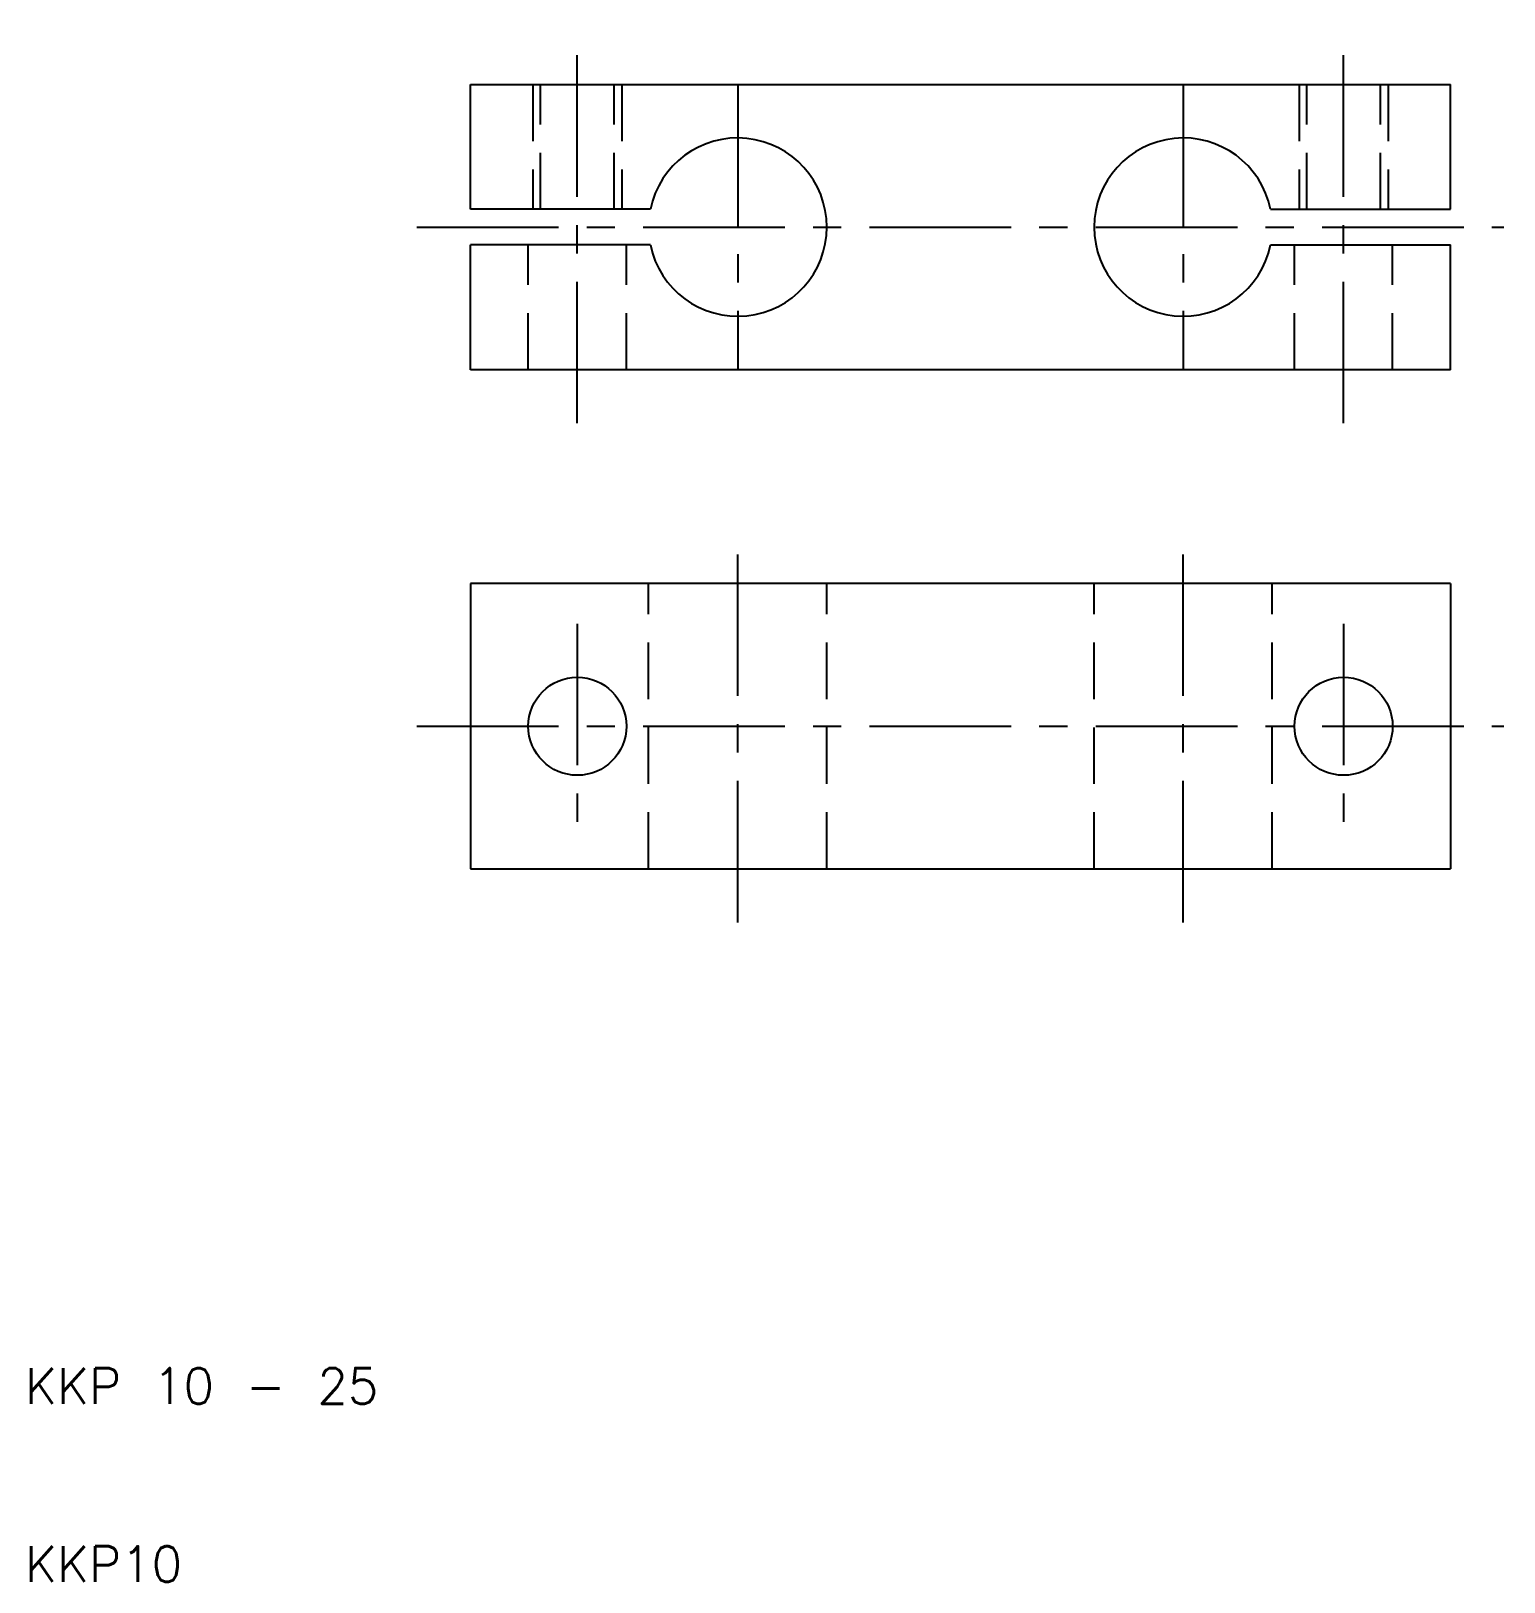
# Model space of a CAD drawing. Extents: x 10.3 to 93, y 10 to 97.
import ezdxf

# ---------------------------------------------------------------- set-up
doc = ezdxf.new("R2010")
doc.units = 0
doc.header["$LTSCALE"] = 0.25
doc.linetypes.add('CENTER', pattern=[50.8, 31.75, -6.35, 6.35, -6.35])
doc.linetypes.add('DASHED', pattern=[19.05, 12.7, -6.35])
doc.layers.get('0').update_dxf_attribs({"linetype": 'CONTINUOUS'})
doc.layers.add('CENTER', color=1, linetype='CENTER')
doc.styles.get("Standard").update_dxf_attribs({"font": 'txt.shx', "bigfont": 'extfont.shx'})

msp = doc.modelspace()

# ---------------------------------------------------------------- linework, layer by layer
for p, q in [((35, 94), (90, 94)), ((35, 87), (35, 94)), ((90, 87), (90, 94)), ((45.101, 87), (35, 87)), ((79.899, 87), (90, 87)), ((35, 78), (35, 85)), ((45.101, 85), (35, 85)), ((79.899, 85), (90, 85)), ((90, 78), (90, 85)), ((90, 78), (35, 78)), ((90, 66), (35, 66)), ((35, 66), (35, 50)), ((90, 66), (90, 50)), ((35, 50), (90, 50))]:
    msp.add_line(p, q)
at = {"color": 3, "linetype": 'DASHED'}
for p, q in [((38.5, 94), (38.5, 87)), ((38.933, 87), (38.933, 94)), ((43.067, 87), (43.067, 94)), ((43.5, 94), (43.5, 87)), ((81.5, 94), (81.5, 87)), ((81.933, 87), (81.933, 94)), ((86.067, 87), (86.067, 94)), ((86.5, 94), (86.5, 87)), ((38.25, 78), (38.25, 85)), ((43.75, 78), (43.75, 85)), ((81.25, 78), (81.25, 85)), ((86.75, 78), (86.75, 85)), ((45, 50), (45, 66)), ((55, 50), (55, 66)), ((70, 50), (70, 66)), ((80, 50), (80, 66))]:
    msp.add_line(p, q, dxfattribs=at)
for centre in [(41, 58), (84, 58)]:
    msp.add_circle(centre, 2.75)
for centre, start, end in [((50, 86), 191.53696, 168.46304), ((75, 86), 11.53696, 348.46304)]:
    msp.add_arc(centre, 5, start, end)
at = {"layer": 'CENTER', "color": 1, "linetype": 'CENTER'}
for p, q in [((41, 75), (41, 97)), ((84, 75), (84, 97)), ((50, 94), (50, 78)), ((75, 94), (75, 78)), ((32, 86), (93, 86)), ((50, 47), (50, 69)), ((75, 47), (75, 69)), ((41, 63.75), (41, 52.25)), ((84, 63.75), (84, 52.25)), ((32, 58), (93, 58))]:
    msp.add_line(p, q, dxfattribs=at)

# ---------------------------------------------------------------- texts
for s, p in [('KKP 10 - 25', (10, 20)), ('KKP10', (10, 10))]:
    msp.add_text(s, height=2).set_placement(p)

doc.saveas('drawing.dxf')
